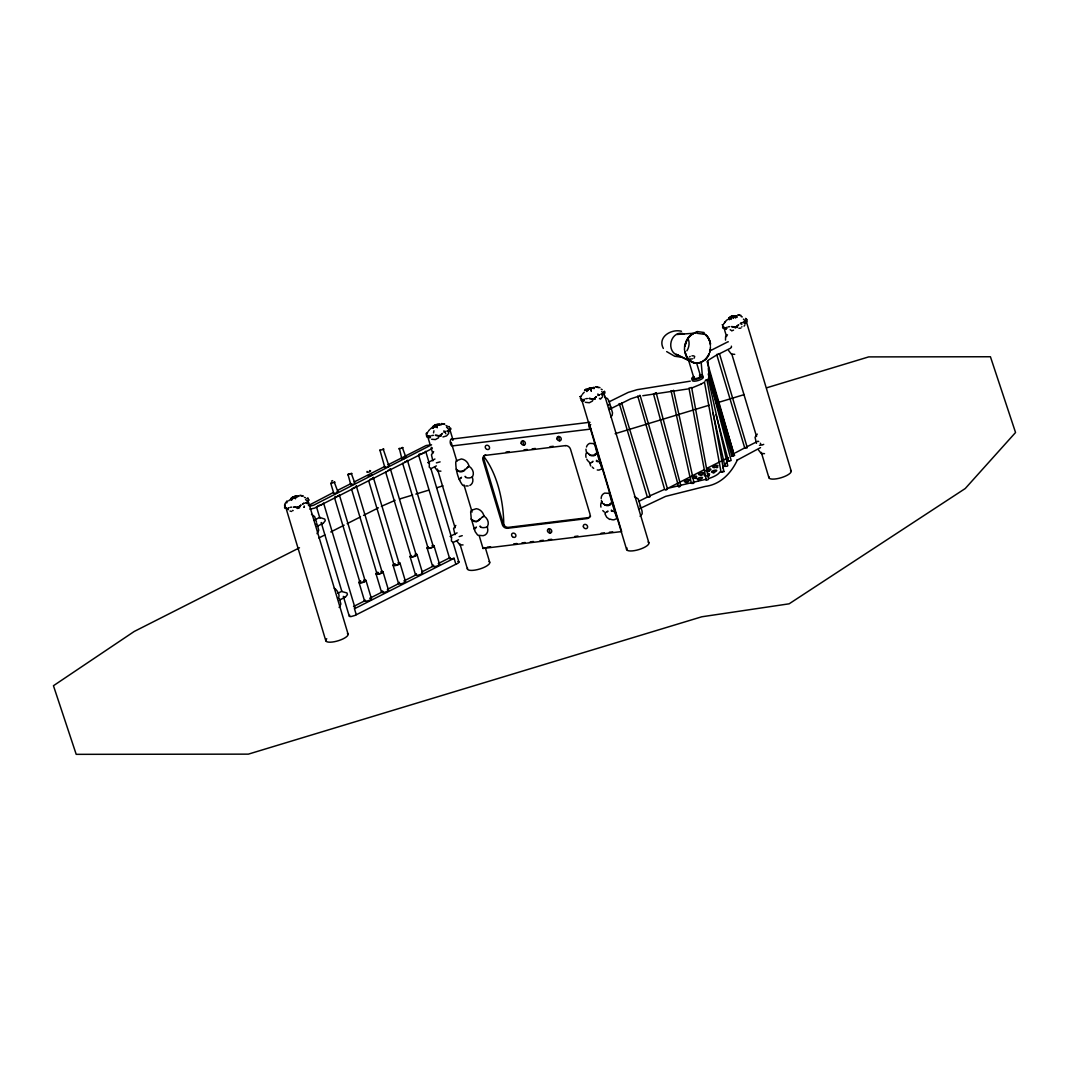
<?xml version="1.0" encoding="UTF-8"?>
<svg xmlns="http://www.w3.org/2000/svg" width="1069" height="1069" viewBox="0 0 1069 1069"><rect width="100%" height="100%" fill="white"/><g stroke="black" fill="none" stroke-linecap="round" stroke-linejoin="round"><path stroke-width="1.5" d="M691.416 483.335L692.258 482.573M673.55 390.265L694.022 482.68A1.51 0.975 -21 0 1 693.3 483.415L691.429 483.362M728.443 461.046L715.989 414.558M691.336 483.215L671.078 390.746M656.192 392.938L653.48 393.913L678.641 486.889A1.376 0.882 -21 0 0 679.697 486.756L680.766 485.58L656.152 392.684M707.077 361.509L734.363 455.621L708.306 368.778M464.12 485.393L463.465 485.553A15.287 2.699 28.7 0 1 462.677 485.286C457.92 479.046 455.755 469.986 455.741 462.155A14.859 4.383 -59.8 0 0 456.156 461.153A10.623 0.895 -51.2 0 0 456.637 460.472M471.616 519.948L471.282 518.786L475.13 531.627L477.602 535.034A15.287 2.699 28.7 0 0 478.391 535.288L483.094 535.703A7.724 6.401 45 0 0 487.424 527.605L487.584 526.122A7.724 6.401 45 0 0 484.244 516.207L483.549 514.67A7.724 6.401 45 0 0 476.306 508.71L471.563 510.207A10.623 0.895 -51.2 0 1 471.082 510.888A14.859 4.383 -59.8 0 1 470.654 511.891L471.242 518.692M712.956 412.808L724.916 466.351L727.174 466.244L727.762 465.75L708.226 378.346M706.074 379.842L706.97 379.722L723.9 471.683L721.134 471.75M441.176 435.23L441.15 436.125L435.243 435.27L439.84 435.858M582.846 399.913L582.819 400.808L584.396 399.191L583.099 400.354L583.874 401.116L584.222 400.287M585.972 449.18L586.186 451.345M684.441 350.057L684.641 345.808M334.209 481.878L337.911 491.927L335.479 493.33L333.728 493.183L330.802 483.402L332.138 482.333M334.971 482.146L330.802 483.402M351.233 473.26L354.921 483.295L353.585 484.377L350.752 484.564L347.986 474.382M350.752 484.564L351.607 483.709M351.995 473.514L347.813 474.783M383.13 448.886L388.969 466.057L387.619 467.126L384.787 467.313L379.896 450.009M383.891 449.14L379.722 450.41M402.291 447.39L405.979 457.438L404.109 458.695L401.81 458.695L399.338 448.285M401.81 458.695L402.679 457.839M403.053 447.644L398.884 448.913M706.97 379.722L705.086 380.965M706.288 480.208L688.984 388.247M691.389 387.472L688.904 388.501M638.941 501.294L647.346 497.058L619.312 403.588M708.239 360.226L718.969 353.585M719.49 353.719L747.284 447.684A1.35 0.802 -2.8 0 1 746.349 448.071L744.719 447.924L745.641 447.443M601.166 498.501A7.724 6.401 45 0 1 604.693 493.103L609.971 493.384A10.623 6.614 17.1 0 0 609.811 494.025A14.859 11.839 10.7 0 0 609.851 494.974L611.896 502.55L610.239 504.581L605.401 505.196L601.86 502.831L601.419 500.359M316.932 523.543L315.529 524.812M733.708 455.741L731.891 456.035L732.439 455.367M308.513 500.011L307.337 503.806M308.527 500.011L307.792 502.791M286.773 502.924L287.24 501.561M640.157 395.583L667.484 488.867L666.628 489.736A1.363 0.869 -20.3 0 1 665.559 490.016L664.691 489.655L637.765 396.091M425.689 451.318L429.377 463.612L429.23 467.14L430.874 468.583L451.532 537.466L451.399 540.994L453.029 542.437L458.935 562.107L458.441 562.855A4.169 1.269 -16.7 0 1 456.169 564.085L354.948 615.437L351.166 616.532A3.661 1.109 -16.7 0 1 349.376 616.305L349.723 615.276M317.934 505.744L320.807 505.036A4.169 1.269 -16.7 0 0 323.092 503.82L323.573 503.058L355.042 607.94L354.467 608.742L356.244 614.662M455.848 564.191L454.071 558.285L451.519 558.887A3.661 1.109 -16.7 0 1 449.728 558.659L450.143 557.564L438.25 563.59M744.358 322.718L745.521 322.397L746.403 319.551L745.213 323.359L744.465 322.851M447.751 428.375A12.307 5.946 63.1 0 1 449.488 430.419L450.009 431.141L446.962 430.967L449.354 431.021L450.143 428.228L448.967 432.023L448.218 431.529L449.421 431.007M456.583 460.672L461.38 458.962A7.724 6.401 45 0 1 468.623 464.935L468.903 466.258L463.919 470.814L459.082 471.429L456.704 469.866M483.816 515.993C479.887 518.118 479.166 522.634 473.995 521.178L471.629 519.601M586.48 447.002A7.724 6.401 45 0 1 589.767 443.368L595.045 443.648A10.623 6.614 17.1 0 0 594.899 444.29A14.859 11.839 10.7 0 0 594.925 445.238L596.97 452.815L595.313 454.846L590.476 455.461L586.734 452.2A7.724 6.401 45 0 0 586.039 457.372M291.289 500.132L295.084 496.283L299.053 496.23L294.643 496.524L297.716 496.804M586.881 391.535L589.834 388.087L594.578 387.593M426.531 434.442L426.758 433.88A15.38 14.659 -18.3 0 1 427.921 431.809M726.506 328.437L726.158 329.265L722.591 326.259L725.343 328.584L726.893 328.223M291.356 500.198L294.229 496.684L296.888 496.591M432.972 428.415L433.373 427.493M729.232 319.738L732.105 316.237L736.929 315.783L732.96 315.823L730.194 317.987M290.888 498.622L294.216 496.524L295.178 498.087M284.888 503.873L287.093 500.84M432.945 428.268L436.272 424.754L439.867 424.193M287.508 508.964L288.804 507.788L287.227 509.405M429.137 437.168L430.419 436.005L429.137 437.181L430.633 436.9M448.739 433.413L446.535 435.911L442.94 436.954M602.702 396.599L600.511 399.098M744.077 326.165L744.986 324.749M724.555 322.905L725.41 321.582M430.072 436.58L429.898 437.943L428.869 436.727A12.307 5.773 83.1 0 1 428.936 435.818M725.103 328.958L726.679 327.341L725.236 328.53M627.115 548.063L626.675 548.744A11.625 3.541 -16.7 0 0 639.235 549.466A11.625 3.541 -16.7 0 0 648.081 542.023M722.751 467.848L728.31 459.75M728.724 318.321L729.218 317.613M602.381 468.65L599.081 470.053A7.724 6.401 45 0 1 597.25 469.959M617.307 518.385L614.007 519.788A7.724 6.401 45 0 1 610.332 519.133M465.897 477.455L465.135 476.32C465.055 478.404 471.322 478.645 472.672 476.386A7.724 6.401 45 0 0 469.318 466.472L468.903 466.258M308.42 505.543L333.408 492.488M719.971 471.883L718.769 473.407A13.777 4.196 -16.7 0 1 708.961 478.458M640.144 506.465L640.358 505.637M586.761 459.176A7.724 6.401 45 0 0 589.366 462.209C589.941 465.443 594.391 459.136 592.48 462.062M601.927 501.642L601.66 501.949A7.724 6.401 45 0 0 600.965 507.107M425.569 451.679L425.208 452.08A4.169 1.269 -16.7 0 1 422.923 453.309L421.948 453.63M673.47 390.733L670.838 391.414M298.438 507.401L293.628 507.067L298.291 507.668L300.817 505.183M298.198 507.668L297.423 508.483L296.901 507.748M439.052 436.7L440.054 435.618M297.65 507.628L300.83 505.196M586.48 390.025L589.032 388.154L593.322 388.194M728.764 318.174L732.612 316.036L736.541 316.718M449.261 431.074L447.804 431.702M590.743 424.527L589.821 425.449L621.65 531.56L483.041 548.464L479.233 535.796M483.041 548.464L483.976 547.528M745.521 322.397L746.269 322.477L745.748 321.742A12.307 5.946 63.1 0 0 743.409 319.123M587.91 389.838L590.329 387.887L594.257 388.568M594.03 398.79L593.028 399.873L592.507 399.138L595.152 398.403L595.126 399.312L589.219 398.443M736.314 326.94L735.312 328.023L734.777 327.288L737.436 326.553L737.41 327.461L735.525 327.181M307.164 498.675L308.139 498.06L307.177 498.675M691.683 387.766L708.48 479.006A1.483 0.949 -13.4 0 1 707.999 479.727L706.315 480.208M584.877 390.025L586.173 388.942M320.272 517.904L319.671 517.423L324.789 519.08L325.27 520.683L323.319 523.182L317.025 526.389M434.482 426.01L437.408 424.246L440.602 424.406M367.068 471.416C365.317 473.848 373.509 470.654 369.553 470.547M438.571 437.809L435.377 439.573L431.649 439.265M592.547 400.982L589.353 402.746L585.318 402.291M609.945 407.65L610.613 406.487M584.543 390.519L585.571 389.757M487.063 526.83C485.259 528.033 479.901 528.126 480.061 526.055L480.769 527.191M317.012 533.698L318.749 530.304L317.333 524.839M610.827 416.87L612.19 415.347L612.51 412.794L609.183 401.49L607.513 398.577L604.707 397.334M339.154 607.473L340.877 604.079L339.461 598.627M733.548 330.121L731.637 330.896M640.09 516.314L642.175 513.868L642.055 511.076L638.206 498.982L634.452 496.484M433.667 451.626L431.448 454.819L432.865 460.859M727.481 334.797L725.597 336.682L725.504 340.116M455.808 525.413L453.577 528.607L455.006 534.634M757.266 434.108L755.048 437.301L756.464 443.341M331.55 481.05L332.646 480.622M587.482 389.129A15.38 7.443 63.1 0 0 587.015 389.477L593.843 387.366M692.298 387.766L701.064 384.145M700.676 384.386L704.471 382.127L721.027 471.99M348.28 474.155L349.162 473.701M368.631 475.077C365.678 477.095 373.121 475.946 371.558 474.449M735.352 452.842L744.866 447.817M430.767 468.757L436.379 465.91M339.18 600.243L345.474 597.036L347.438 594.538L346.957 592.934L342.147 591.651M461.073 478.03C462.115 476.199 461.073 478.097 459.429 478.925M607.392 511.797C609.905 509.659 603.851 513.427 605.295 513.28M689.478 356.846L690.227 356.431M609.744 408.852A3.448 1.657 63.2 0 1 609.13 409.507L630.67 398.844L640.251 395.717M337.657 598.6C341.265 596.542 337.176 589.754 334.263 588.164M291.997 497.499L294.723 496.697M464.708 469.344C463.906 471.817 459.911 473.099 457.545 470.226M596.114 453.376L595.019 454.031L595.674 454.298C594.618 456.851 590.649 455.888 588.952 454.258M479.634 519.093L476.694 521.672L474.222 521.445L472.471 519.962M611.027 503.125L609.945 503.766L610.586 504.033C609.891 506.185 605.335 506.252 603.878 503.993M730.528 316.638L732.425 315.676L733.053 317.64M438.531 435.965L439.6 435.43M337.831 490.257L351.073 483.549M354.026 482.052L384.934 466.391M387.887 464.895L426.157 445.506L431.542 444.811L313.765 505.156L309.569 506.278M314.166 520.189L319.791 517.343M427.907 462.57L434.936 459.015M299.494 547.782L134.213 631.472L53.45 685.723L76.206 754.34L248.355 754.139L701.785 616.786L789.149 603.811L965.24 488.533L1015.55 432.504L990.428 356.752L868.696 356.899L766.647 387.806M318.843 537.988L324.802 534.968M330.762 531.961L344.165 525.173M347.144 523.663L360.547 516.875M363.513 515.365L378.413 507.828M381.392 506.318L395.102 500.345M337.737 593.335L341.946 591.21M450.076 536.424L457.091 532.87M452.922 542.611L458.548 539.765M353.518 606.524L365.411 600.497M369.874 598.239L383.25 591.464M387.713 589.206L399.606 583.18M404.055 580.921L415.961 574.895M421.908 571.875L433.8 565.848M354.467 608.742L454.071 558.285M609.063 401.837L628.238 392.39L637.231 389.664L690.253 381.165M711.286 350.218L727.855 341.839A3.448 1.657 63.2 0 1 728.323 341.826M719.477 353.772L730.688 348.12M649.124 496.163L663.662 489.762M746.509 446.976L757.707 441.323A3.448 1.657 63.2 0 1 758.696 441.51M703.683 469.972L667.831 488.333L706.141 479.233M706.636 468.476L727.308 458.04A2.218 0.668 -16.7 0 1 728.483 457.866M760.527 447.604L737.022 460.231L737.503 459.657C731.29 473.139 720.493 484.511 705.246 486.422L665.653 496.363L638.968 508.978A3.448 1.657 63.2 0 0 639.596 508.336M591.184 390.933L590.182 387.82M474.355 528.661C475.999 527.845 477.028 525.935 475.999 527.765M440.107 461.875L436.379 462.864M462.236 535.663L459.202 536.598M763.012 444.677L763.707 444.357M744.064 323.025L745.587 322.37L743.209 322.277M601.78 394.875L603.384 394.18L604.132 391.401L602.929 395.209L602.181 394.702M429.083 437.248L426.344 434.936M734.724 354.333L731.41 354.16L728.63 350.552M440.909 471.162L437.609 470.988L434.829 467.38M463.051 544.936L459.737 544.776L456.957 541.155M764.509 453.644L761.208 453.483L758.429 449.862M733.441 454.833L734.684 455.207M693.327 482.306L694.115 482.319M399.886 498.902L412.647 495.041M415.841 494.078L428.589 490.203M436.566 487.798L442.94 485.861M615.156 433.693L709.241 405.191M718.809 402.305L744.318 394.568M717.713 354.667L716.711 354.48M620.327 403.841L619.339 403.761M467.327 467.621L468.396 466.725M482.253 517.369L483.322 516.461M666.415 489.108L667.484 488.867M602.074 394.568L603.29 394.154L600.925 394.127L603.985 394.327L603.464 393.592A12.307 5.946 63.1 0 0 602.903 392.871M762.237 444.945L759.431 445.305M729.165 461.167L728.483 461.247M322.638 523.543L321.582 523.342M344.793 597.397L343.59 597.036M687.741 388.982L642.79 395.717M617.134 518.425L617.241 518.412A15.287 5.746 -37.3 0 1 616.786 518.118L611.896 502.55M420.972 453.871L420.05 454.004A3.661 1.109 -16.7 0 1 419.262 454.044M743.222 322.29L745.614 322.344M728.002 326.9L729.646 326.66M585.718 398.75L587.362 398.523M431.742 435.577L433.386 435.337M290.127 507.361L291.77 507.12M722.337 472.057L721.548 472.07M680.258 357.019L674.673 356.244L666.655 351.594M451.305 439.145L589.914 422.255M590.89 429.057L452 445.96A3.448 1.617 83 0 1 450.236 441.283A3.448 1.617 83 0 1 452.575 439.787M506.091 452.027L509.352 451.626M523.984 449.849L527.231 449.448M532.108 448.86L535.355 448.459M549.987 446.682L553.248 446.281M297.97 507.2L299.561 507.013L299.534 507.909L298.291 507.668M649.564 496.043L649.899 496.871A1.35 0.802 -2.8 0 1 648.963 497.259L647.426 497.152M487.277 547.128L490.577 546.727M513.668 543.907L516.968 543.506M521.926 542.905L525.226 542.504M530.171 541.903L533.471 541.489M540.072 540.687L543.373 540.286M548.33 539.685L551.631 539.284M574.734 536.464L578.035 536.063M601.125 533.244L604.426 532.843M609.383 532.242L612.684 531.841M294.683 496.644L295.418 498.822M740.897 328.116L738.879 328.29M404.763 457.198L405.979 457.438M729.192 461.167L731.156 460.472L708.226 373.936M428.081 462.543L429.377 463.612M468.182 485.967L465.843 485.927M697.175 331.537L704.11 332.512M697.295 333.328L703.455 334.196M580.066 396.626L580.895 396.639L580.079 396.612M593.242 399.031L589.219 398.456M431.235 447.336L432.384 448.058L430.954 449.18L314.647 508.109L309.863 509.178M438.504 424.807L435.056 424.981L432.477 426.919L435.845 424.754L439.346 425.021M337.149 491.66L337.911 491.927M597.25 461.474L596.529 460.351L596.449 461.34L599.696 461.875L601.874 468.369A15.287 5.746 -37.3 0 0 602.208 468.69M612.176 511.223L611.455 510.087L611.374 511.076L614.608 511.61M738.599 315.021L741.044 315.422M596.315 386.871L599.95 387.619M442.339 423.698L444.784 424.099M300.723 495.481L303.168 495.882M308.393 502.924L305.333 502.737L307.738 502.804M621.583 402.772L650.112 496.243M681.461 331.256C671.225 328.584 657.221 337.123 663.328 348.427M737.824 314.834L740.055 315.462M595.54 386.684L598.359 387.633M441.577 423.511L444.383 424.446M299.948 495.294L302.768 496.23M290.02 511.035L291.663 511.45M450.664 536.371L451.532 537.466M311.453 514.176L314.66 516.661L316.544 522.233M723.178 470.975L723.887 471.496M676.343 354.293L690.721 361.148M675.915 354.494L690.574 361.469M737.289 317.159L732.572 316.036L733.294 318.362M287.347 508.978L284.728 506.706L288.283 509.726M609.677 519.467L606.711 517.249L604.987 514.015M745.521 318.388L746.015 318.722A2.258 2.151 -18.3 0 1 746.509 319.056M586.934 453.096L586.747 452.347M601.78 502.777L601.66 502.083M428.963 437.194L426.344 434.923M458.935 562.107L458.788 561.826A3.661 1.109 -16.7 0 0 457.786 561.572M355.042 607.94L354.895 607.66A3.661 1.109 -16.7 0 0 354.507 607.473M472.137 477.081L472.498 477.87A7.724 6.401 45 0 1 469.826 485.446M590.061 464.28L590.729 465.964M437.034 427.039L436.165 424.433L437.208 427.76M591.291 391.04L590.275 388.047M596.97 452.815L599.696 461.875M456.316 468.957L456.704 470.213M746.443 321.916L791.167 471.001M724.662 330.254L726.573 336.588M731.797 354.039L756.545 436.499M761.302 452.361L768.918 477.736M716.724 354.587L744.719 447.924M696.52 362.698L700.569 376.194M688.396 359.652L693.928 378.105M676.971 334.477L693.38 333.274A15.728 12.922 -79.3 0 0 684.882 345.835M604.6 395.249L648.843 542.745M581.95 400.621L626.675 549.693M596.716 451.987L597.063 453.149M599.602 461.594L600.03 463.037M611.642 501.735L612.016 502.991M614.528 511.343L614.956 512.786M558.446 436.499L559.742 440.802M522.594 440.869L523.89 445.172M548.958 528.741L550.254 533.057M450.196 430.633L453.056 440.147M485.42 548.023L489.709 562.294M451.198 442.352L456.904 461.354M464.026 485.112L472.11 512.038M459.229 478.658L459.67 480.101M474.155 528.407L474.583 529.85M427.947 437.368L430.326 445.305M431.275 448.472L432.704 453.229M437.462 469.091L455.073 527.792M459.83 543.653L467.447 569.042M418.594 455.1L449.581 558.379M434.054 545.952L439.533 564.191M433.186 546.206L407.409 460.298A2.726 0.828 -16.7 0 1 406.674 461.1M402.639 463.331L427.934 547.662M427.065 547.916L432.544 566.156M417.03 554.57L422.509 572.81M390.385 468.917L416.162 554.824M385.628 471.963L410.924 556.281M410.042 556.535L415.52 574.775M400.02 563.203L405.485 581.429M373.362 477.536L399.138 563.457M368.605 480.582L393.9 564.9M393.031 565.154L398.496 583.393M382.996 571.821L388.461 590.061M356.351 486.168L382.127 572.075M351.581 489.201L376.876 573.532M376.007 573.786L381.486 592.026M365.972 580.44L371.451 598.68M339.327 494.787L365.104 580.694M334.557 497.833L359.865 582.151M358.984 582.405L364.462 600.644M316.464 506.773L319.684 517.53M321.181 522.5L341.839 591.384M343.336 596.355L349.229 616.025M308.58 502.403L348.08 634.077M286.318 509.151L325.818 640.812M708.426 370.542L733.361 455.822M708.734 376.822L710.123 381.58M711.045 384.746L731.891 456.035M590.262 462.73L590.369 463.545M707.945 360.801L709.148 374.417M701.17 362.418L702.253 374.551M790.499 470.24A11.625 3.541 -16.7 0 1 781.145 477.723A11.625 3.541 -16.7 0 1 768.999 476.761M489.041 561.546A11.625 3.541 -16.7 0 1 488.774 564.419L487.223 565.661A11.625 3.541 -16.7 0 1 479.687 569.015A11.625 3.528 -16.7 0 1 469.505 570.258A11.625 3.541 -16.7 0 1 467.541 568.053M347.412 633.329A11.625 3.541 -16.7 0 1 336.601 641.213A11.625 3.541 -16.7 0 1 326.753 638.701M429.511 437.007A11.625 3.541 -16.7 0 1 428.134 436.54M703.282 333.261A15.541 12.775 -79.3 0 1 705.206 334.463M706.088 335.212A15.541 12.775 -79.3 0 1 710.404 344.044M710.351 349.403A15.541 12.775 -79.3 0 1 709.736 352.048M701.945 361.803A15.541 12.775 -79.3 0 0 709.295 353.318A15.367 12.628 -79.3 0 1 692.164 361.83M700.876 362.284A15.541 12.775 -79.3 0 1 692.097 362.003M691.109 361.456A15.541 12.775 -79.3 0 1 684.975 351.207M685.029 345.848A15.541 12.775 -79.3 0 1 693.434 333.448M694.503 332.967A15.541 12.775 -79.3 0 1 696.721 332.339M699.473 375.74A3.448 1.056 -16.7 0 1 699.901 377.09A3.448 1.056 -16.7 0 1 695.491 378.56A3.448 1.056 -16.7 0 1 694.289 377.464M692.552 358.823A3.581 1.269 -5.4 0 1 689.879 358.984M703.215 333.421A15.367 12.628 -79.3 0 1 705.126 334.624M705.994 335.359A15.367 12.628 -79.3 0 1 710.391 345.394M710.417 346.717A15.367 12.628 -79.3 0 1 709.602 351.995M691.189 361.282A15.367 12.628 -79.3 0 1 687.835 358.128M686.579 356.044A15.367 12.628 -79.3 0 1 685.67 353.692M685.176 345.875A15.367 12.628 -79.3 0 1 685.777 343.269M686.218 342.013A15.367 12.628 -79.3 0 1 687.354 339.621M688.035 338.526A15.367 12.628 -79.3 0 1 693.487 333.608M694.543 333.14A15.367 12.628 -79.3 0 1 696.734 332.512M691.937 355.883A3.394 1.63 -19.2 0 1 693.5 355.843L694.503 356.311A3.568 1.71 -19.2 0 1 694.716 356.699M699.567 374.858A5.813 1.764 -16.7 0 1 701.865 376.943A5.813 1.764 -16.7 0 1 693.34 379.522A5.813 1.764 -16.7 0 1 693.995 376.542M702.988 376.756A5.813 1.764 -16.7 0 1 698.284 380.497A5.813 1.764 -16.7 0 1 692.231 380.003M706.195 335.078A15.728 12.922 -79.3 0 1 710.551 344.004M710.497 349.416A15.728 12.922 -79.3 0 1 709.883 352.089M709.428 353.385A15.728 12.922 -79.3 0 1 707.571 356.952M706.796 358.008A15.728 12.922 -79.3 0 1 705.032 359.879M698.658 363.099A15.728 12.922 -79.3 0 1 692.031 362.164M691.028 361.616A15.728 12.922 -79.3 0 1 684.828 351.247M694.476 332.793A15.728 12.922 -79.3 0 1 696.721 332.165M688.57 339.875A11.078 9.1 -79.3 0 1 686.859 350.819M678.2 355.189A11.078 9.1 -79.3 0 1 671.185 341.572A11.078 9.1 -79.3 0 1 683.893 334.009M694.449 357.661A3.568 1.71 -19.2 0 1 694.008 358.182M698.511 480.556A2.726 0.828 -16.7 0 1 699.634 480.008M705.887 470.32A2.726 0.828 -16.7 0 1 709.776 468.944A2.726 0.828 -16.7 0 1 710.11 470.173A2.726 0.828 -16.7 0 1 706.115 471.122M707.437 473.861A2.726 0.828 -16.7 0 1 709.602 474.168A2.726 0.828 -16.7 0 1 707.197 475.625M705.861 475.905A2.726 0.828 -16.7 0 1 704.979 474.81M707.411 476.186A2.726 0.828 -16.7 0 1 709.322 475.865M692.044 477.215A2.726 0.828 -16.7 0 1 695.745 476.119A2.726 0.828 -16.7 0 1 696.053 477.255A2.726 0.828 -16.7 0 1 692.351 478.351M695.157 478.418A2.726 0.828 -16.7 0 1 696.387 478.271M700.917 475.224A2.726 0.828 -16.7 0 1 702.921 474.716M713.237 473.086A2.726 0.828 -16.7 0 1 714.52 472.592M707.411 471.91A2.726 0.828 -16.7 0 1 709.375 471.242M686.084 482.68A2.726 0.828 -16.7 0 1 688.048 481.999M716.484 467.647A2.726 0.828 -16.7 0 1 717.713 467.5M639.69 395.343A1.39 0.855 -27.3 0 1 640.144 395.57M760.313 443.207A3.448 1.657 63.2 0 1 760.74 443.996M608.408 404.403A3.448 1.657 63.2 0 1 608.916 405.111M731.383 346.156A3.448 1.657 63.2 0 1 731.303 347.465M741.231 323.533A2.258 1.096 63.1 0 1 741.833 324.508M741.939 326.713A2.258 1.096 63.1 0 1 741.686 326.86M747.124 321.114A2.258 2.151 -18.3 0 1 746.563 322.103M746.095 322.464A2.258 2.151 -18.3 0 1 745.561 322.704M746.87 319.484A2.258 2.151 -18.3 0 1 747.097 319.992M728.858 318.068A15.38 7.443 63.1 0 1 729.766 317.279M730.301 317.012A15.38 7.443 63.1 0 1 732.773 316.812M734.911 317.587A15.38 7.443 63.1 0 1 735.659 318.014M731.089 319.404A15.38 7.216 83.1 0 1 731.463 318.642M723.553 324.161A15.38 14.659 -18.3 0 1 724.181 323.145M724.876 322.17A15.38 14.659 -18.3 0 1 727.428 319.618M728.403 318.896A15.38 14.659 -18.3 0 1 730.501 317.693M741.138 316.571A15.38 14.659 -18.3 0 1 742.287 316.905M731.036 330.094A2.258 1.056 83.1 0 1 730.207 329.68M724.194 328.878A2.258 2.151 -18.3 0 1 723.646 328.691M723.178 328.357A2.258 2.151 -18.3 0 1 722.577 327.421M599.816 398.296A2.258 1.096 63.1 0 1 599.415 398.724M604.586 391.334A2.258 2.151 -18.3 0 1 604.626 393.486M601.727 391.561A12.307 5.946 63.1 0 1 602.315 392.189M580.734 397.067A15.38 14.659 -18.3 0 1 581.897 394.995M582.592 394.02A15.38 14.659 -18.3 0 1 584.222 392.256M586.119 390.746A15.38 14.659 -18.3 0 1 587.148 390.105M588.231 389.544A15.38 14.659 -18.3 0 1 589.34 389.063M601.125 389.169A15.38 14.659 -18.3 0 1 602.208 389.664M597.878 393.98A15.38 7.443 63.1 0 1 598.587 394.889M581.91 400.728A2.258 2.151 -18.3 0 1 580.895 400.22M404.376 580.935A3.635 1.109 -16.7 0 1 404.55 582.511A3.635 1.109 -16.7 0 1 399.606 583.901A3.635 1.109 -16.7 0 1 399.445 582.324M398.336 563.069A2.726 0.828 -16.7 0 1 398.243 564.365A2.726 0.828 -16.7 0 1 394.408 565.26A2.726 0.828 -16.7 0 1 395.169 563.804M373.268 477.349A2.726 0.828 -16.7 0 1 370.115 479.273M363.741 580.333A2.726 0.828 -16.7 0 1 364.663 581.309A2.726 0.828 -16.7 0 1 360.841 582.538A2.726 0.828 -16.7 0 1 360.587 581.336M338.592 495.602A2.726 0.828 -16.7 0 1 337.443 496.136M336.08 496.51A2.726 0.828 -16.7 0 1 334.891 496.617M364.128 579.973A3.635 1.109 -16.7 0 1 365.237 581.389A3.635 1.109 -16.7 0 1 359.879 582.899A3.635 1.109 -16.7 0 1 360.641 580.948M370.342 598.172A3.635 1.109 -16.7 0 1 370.702 599.629A3.635 1.109 -16.7 0 1 366.039 601.139A3.635 1.109 -16.7 0 1 364.876 599.95M398.162 562.722A3.635 1.109 -16.7 0 1 399.445 564.018A3.635 1.109 -16.7 0 1 394.367 565.661A3.635 1.109 -16.7 0 1 393.967 564.085M415.36 554.45A2.726 0.828 -16.7 0 1 414.278 556.187A2.726 0.828 -16.7 0 1 410.99 556.04M390.279 468.716A2.726 0.828 -16.7 0 1 387.82 470.494M415.186 554.103A3.635 1.109 -16.7 0 1 416.469 555.399A3.635 1.109 -16.7 0 1 411.378 557.043A3.635 1.109 -16.7 0 1 410.99 555.466M421.974 572.383A3.635 1.109 -16.7 0 1 421.106 574.147A3.635 1.109 -16.7 0 1 416.416 575.269A3.635 1.109 -16.7 0 1 416.456 573.692M432.21 545.471A3.635 1.109 -16.7 0 1 433.493 546.767A3.635 1.109 -16.7 0 1 428.402 548.424A3.635 1.109 -16.7 0 1 428.014 546.834M381.312 571.688A2.726 0.828 -16.7 0 1 381.232 572.984A2.726 0.828 -16.7 0 1 377.384 573.879A2.726 0.828 -16.7 0 1 378.145 572.436M356.244 485.967A2.726 0.828 -16.7 0 1 353.104 487.892M381.152 571.34A3.635 1.109 -16.7 0 1 382.248 572.77A3.635 1.109 -16.7 0 1 376.903 574.267A3.635 1.109 -16.7 0 1 377.651 572.329M387.366 589.553A3.635 1.109 -16.7 0 1 387.526 591.13A3.635 1.109 -16.7 0 1 382.582 592.52A3.635 1.109 -16.7 0 1 382.421 590.943M432.37 545.818A2.726 0.828 -16.7 0 1 431.288 547.569A2.726 0.828 -16.7 0 1 428.014 547.422M406.14 461.394A2.726 0.828 -16.7 0 1 404.844 461.861M438.998 563.764A3.635 1.109 -16.7 0 1 438.13 565.528A3.635 1.109 -16.7 0 1 433.426 566.637A3.635 1.109 -16.7 0 1 433.479 565.073M290.982 498.515A15.38 7.443 63.1 0 1 291.409 498.087M291.89 497.726A15.38 7.443 63.1 0 1 294.229 497.192M294.897 497.272A15.38 7.443 63.1 0 1 296.3 497.7M304.277 506.038A2.258 1.096 63.1 0 1 304.224 506.893M304.064 507.174A2.258 1.096 63.1 0 1 303.81 507.321M308.634 499.504A2.258 2.151 -18.3 0 1 308.994 499.945M305.52 499.584A12.307 5.946 63.1 0 1 306.135 500.158M306.723 500.786A12.307 5.946 63.1 0 1 307.297 501.468M294.429 497.793A15.38 7.216 83.1 0 1 294.897 497.272M288.63 500.867A15.38 14.659 -18.3 0 1 292.625 498.154M293.748 497.673A15.38 14.659 -18.3 0 1 296.06 496.965M304.411 497.352A15.38 14.659 -18.3 0 1 305.534 497.766M284.942 508.39A2.258 2.151 -18.3 0 1 284.902 506.225M293.16 510.554A2.258 1.056 83.1 0 1 292.599 510.421M590.622 429.057A3.448 1.617 83 0 1 588.912 426.157A3.448 1.617 83 0 1 589.54 422.496M593.696 468.382A7.724 6.401 45 0 1 592.226 467.006M604.292 511.944A7.724 6.401 45 0 1 602.809 510.568M486.916 449.381A2.365 1.964 45 0 1 485.673 445.773A2.365 1.964 45 0 1 489.321 446.762A2.365 1.964 45 0 1 487.491 449.541M590.582 516.086A4.543 3.768 45 0 1 588.137 517.65L508.47 527.351A4.543 3.768 45 0 1 503.245 523.703L483.843 459.029A4.543 3.768 45 0 1 485.593 454.672M512.746 536.972A2.365 1.964 45 0 1 512.439 533.324A2.365 1.964 45 0 1 515.873 535.195A2.365 1.964 45 0 1 513.28 537.253M483.763 456.49A67.36 31.576 83 0 1 503.74 526.055M450.61 428.161A2.258 2.151 -18.3 0 1 450.931 429.217M446.548 427.266A12.307 5.946 63.1 0 1 447.149 427.8M428.629 430.847A15.38 14.659 -18.3 0 1 429.404 429.938M430.259 429.083A15.38 14.659 -18.3 0 1 432.143 427.573M433.172 426.932A15.38 14.659 -18.3 0 1 434.255 426.371M438.878 424.968A15.38 14.659 -18.3 0 1 441.297 424.807M446.027 425.569A15.38 14.659 -18.3 0 1 447.149 425.983M448.232 426.491A15.38 14.659 -18.3 0 1 449.261 427.065M433.56 432.865A15.38 7.216 83.1 0 1 433.947 430.78M435.203 427.306A15.38 7.216 83.1 0 1 435.618 426.625M433.52 425.956A15.38 7.443 63.1 0 1 434.602 425.502M443.902 430.807A15.38 7.443 63.1 0 1 444.61 431.716M445.305 432.664A2.258 1.096 63.1 0 1 445.773 433.733M426.919 437.034A2.258 2.151 -18.3 0 1 426.558 436.606M440.909 434.736L439.907 435.805L442.446 433.399L440.909 434.736M594.872 397.909L593.816 399.031L596.408 396.586L594.872 397.909M737.156 326.058L736.1 327.181L738.692 324.735L737.156 326.058M449.18 426.531L449.194 426.531M303.917 503.258L302.38 504.1L303.93 503.272M445.532 431.475L443.996 432.317L445.546 431.488M599.509 394.661L597.972 395.49L599.522 394.661M741.792 322.811L740.256 323.64L741.806 322.811M583.113 400.407L580.307 398.109L583.059 400.434M565.314 445.626L485.647 455.341A4.543 3.768 45 0 0 482.907 459.964L502.31 524.625A4.543 3.768 45 0 0 507.534 528.286L587.202 518.572A4.543 3.768 45 0 0 589.941 513.948L570.539 449.287A4.543 3.768 45 0 0 565.314 445.626M723.125 324.789L722.35 324.776L723.125 324.789M426.865 433.466L426.09 433.439L426.919 433.479M285.236 505.249L284.474 505.223L285.249 505.236M733.441 326.753L731.503 326.606L736.006 327.208L733.441 326.753M594.899 444.29L594.217 443.942L594.899 444.29M609.811 494.025L609.13 493.691L609.811 494.038M700.035 474.73A2.726 0.828 -16.7 0 0 703.763 472.872A2.726 0.828 -16.7 0 0 699.66 473.34A2.726 0.828 -16.7 0 0 700.035 474.73M698.752 479.5A2.726 0.828 -16.7 0 0 702.48 477.643A2.726 0.828 -16.7 0 0 698.378 478.11A2.726 0.828 -16.7 0 0 698.752 479.5M685.817 481.905A2.726 0.828 -16.7 0 0 689.545 480.048A2.726 0.828 -16.7 0 0 685.443 480.516A2.726 0.828 -16.7 0 0 685.817 481.905M714.252 467.541A2.726 0.828 -16.7 0 0 717.98 465.683A2.726 0.828 -16.7 0 0 713.878 466.164A2.726 0.828 -16.7 0 0 714.252 467.541M712.97 472.324A2.726 0.828 -16.7 0 0 716.698 470.467A2.726 0.828 -16.7 0 0 712.595 470.935A2.726 0.828 -16.7 0 0 712.97 472.324M557.016 438.905A2.365 1.964 45 0 0 560.691 440.388A2.365 1.964 45 0 0 559.568 436.66A2.365 1.964 45 0 0 557.016 438.905M521.178 443.274A2.365 1.964 45 0 0 524.839 444.757A2.365 1.964 45 0 0 523.716 441.029A2.365 1.964 45 0 0 521.178 443.274M547.542 531.146A2.365 1.964 45 0 0 551.203 532.629A2.365 1.964 45 0 0 550.081 528.901A2.365 1.964 45 0 0 547.542 531.146M583.38 526.776A2.365 1.964 45 0 0 587.055 528.26A2.365 1.964 45 0 0 585.932 524.532A2.365 1.964 45 0 0 583.38 526.776"/></g></svg>
